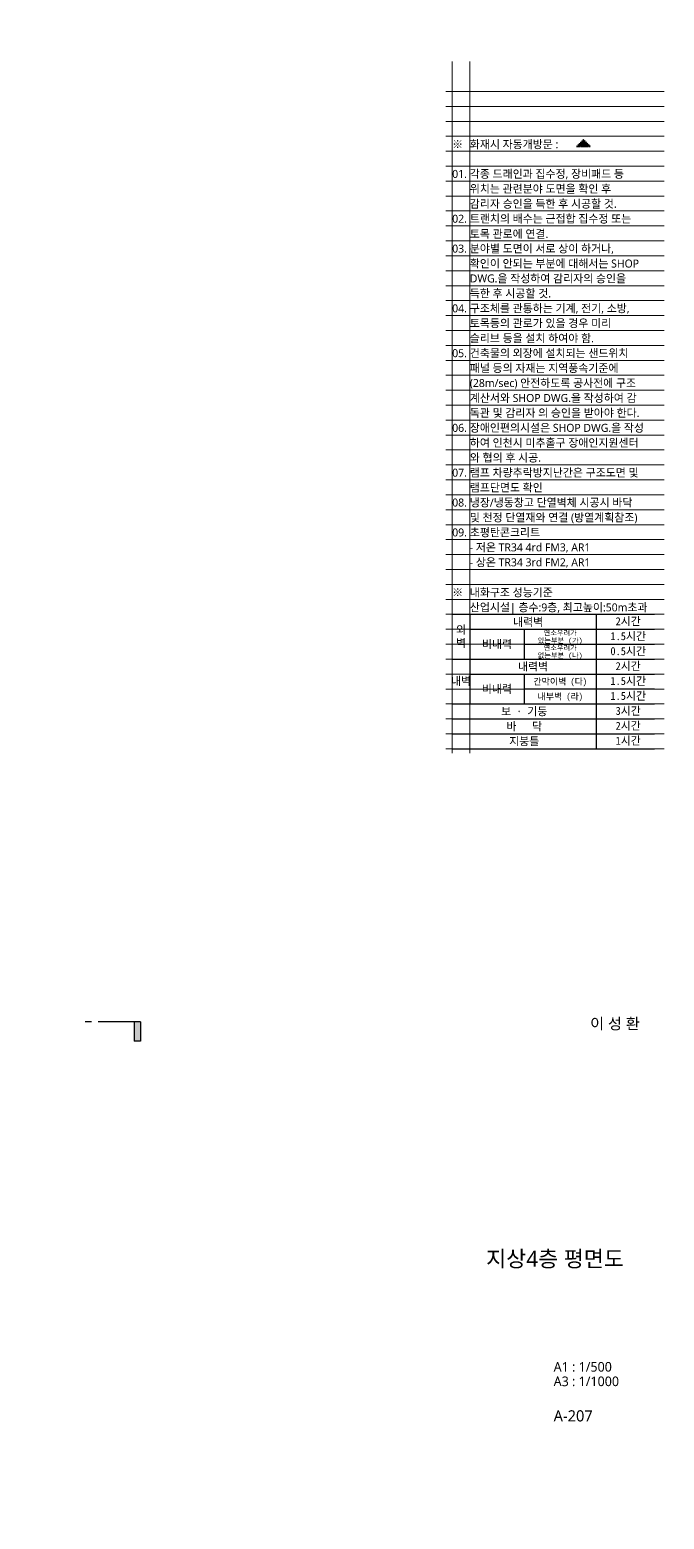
# Model space of a CAD drawing. Header units: millimetres. Extents: x 3546612 to 5615882, y 547008 to 3162891.
# Drawn here: x 5052246 to 5151369, y 2319200 to 2551854 of the extents above; entities that cross this region are included whole.
import ezdxf
from ezdxf.enums import TextEntityAlignment as Align

# ---------------------------------------------------------------- set-up
doc = ezdxf.new("R2010")
doc.units = ezdxf.units.MM
doc.linetypes.add('DASHDOTX2', pattern=[2, 1, -0.5, 0, -0.5])
for name, color, linetype, lineweight in [('A-BORD-TEXT', 3, 'Continuous', 25), ('A-MKXS-MAK1', 3, 'Continuous', 25), ('A-MKXS-MAK2', 3, 'DASHDOTX2', 25), ('A-MKXS-TEXT2', 7, 'Continuous', 25), ('A-XXXX-TXT2', 3, 'Continuous', 25)]:
    doc.layers.add(name, color=color, linetype=linetype, lineweight=lineweight)
doc.layers.add('A-XXXX-NPLT', color=144, linetype='Continuous', lineweight=15, plot=False)
doc.styles.add('돋움체', font='')
doc.styles.add('맑은 고딕', font='malgun.ttf')
doc.styles.add('맑은고딕', font='malgun.ttf')
doc.styles.get('돋움체').set_extended_font_data('DotumChe')

# ---------------------------------------------------------------- blocks, each defined once
blk = doc.blocks.new('A$C46A32BF9')
at = {"layer": 'A-MKXS-MAK1'}
h = blk.add_hatch(color=256, dxfattribs=at)
h.paths.add_polyline_path([(215243, 255634), (217718, 253159, -0.4142136), (217718, 258109)])
h.paths.add_polyline_path([(217718, 253159), (220193, 250684), (220193, 252134, -0.1989124)])
h.paths.add_polyline_path([(217718, 258109, -0.1989124), (220193, 259134), (220193, 260583)])
h = blk.add_hatch(color=256, dxfattribs=at)
h.paths.add_polyline_path([(102983, 100671), (105457, 103146, -0.4142136), (100508, 103146)])
h.paths.add_polyline_path([(105457, 103146), (107932, 105621), (106483, 105621, -0.1989124)])
h.paths.add_polyline_path([(100508, 103146, -0.1989124), (99483, 105621), (98033, 105621)])
for points in [[(329116, 102621), (330116, 102621), (330116, 105621), (329116, 105621)], [(217193, 28930), (217193, 27930), (220193, 27930), (220193, 28930)]]:
    blk.add_hatch(color=256, dxfattribs=at).paths.add_polyline_path(points)
for p, q in [((220193, 260583), (215243, 255634)), ((220193, 245906), (220193, 260583)), ((220193, 250684), (215243, 255634)), ((220193, 243906), (220193, 244906)), ((98033, 105621), (102983, 100671)), ((112710, 105621), (98033, 105621)), ((107932, 105621), (102983, 100671)), ((114710, 105621), (113710, 105621)), ((322486, 105621), (321486, 105621)), ((330116, 105621), (323486, 105621)), ((329116, 105621), (329116, 102621)), ((330116, 105621), (330116, 102621)), ((330116, 102621), (329116, 102621)), ((220193, 35559), (220193, 36559)), ((220193, 27930), (220193, 34559)), ((217193, 27930), (217193, 28930)), ((220193, 28930), (217193, 28930)), ((220193, 27930), (217193, 27930))]:
    blk.add_line(p, q, dxfattribs=at)
for centre in [(220193, 255634), (102983, 105621)]:
    blk.add_circle(centre, 3500, dxfattribs=at)
at = {"layer": 'A-MKXS-TEXT2', "style": '돋움체'}
for s, height, p in [('1', 1500, (218750, 255676)), ('A-232', 1400, (221470, 255705))]:
    blk.add_text(s, height=height, rotation=90, dxfattribs=at).set_placement(p, align=Align.MIDDLE)
for s, height, p in [('1', 1500, (102941, 107063)), ('A-231', 1400, (102912, 104343))]:
    blk.add_text(s, height=height, dxfattribs=at).set_placement(p, align=Align.MIDDLE)
blk = doc.blocks.new('NOTE(220317)')
at = {"layer": 'A-XXXX-NPLT'}
for p, q in [((1010649.8, 179732.7), (1010649.8, 175412.7)), ((1010759.8, 179732.7), (1010759.8, 175412.7)), ((1010609.8, 179546.1), (1011974.8, 179546.1)), ((1010609.8, 179452.7), (1011974.8, 179452.7)), ((1010609.8, 179359.4), (1011974.8, 179359.4)), ((1010609.8, 179266.1), (1011974.8, 179266.1)), ((1010609.8, 179172.7), (1011974.8, 179172.7)), ((1010609.8, 179079.4), (1011974.8, 179079.4)), ((1010609.8, 178986.1), (1011974.8, 178986.1)), ((1010609.8, 178892.7), (1011974.8, 178892.7)), ((1010609.8, 178799.4), (1011974.8, 178799.4)), ((1010609.8, 178706.1), (1011974.8, 178706.1)), ((1010609.8, 178612.7), (1011974.8, 178612.7)), ((1010609.8, 178519.4), (1011974.8, 178519.4)), ((1010609.8, 178426.1), (1011974.8, 178426.1)), ((1010609.8, 178332.7), (1011974.8, 178332.7)), ((1010609.8, 178239.4), (1011974.8, 178239.4)), ((1010609.8, 178146.1), (1011974.8, 178146.1)), ((1010609.8, 178052.7), (1011974.8, 178052.7)), ((1010609.8, 177959.4), (1011974.8, 177959.4)), ((1010609.8, 177866.1), (1011974.8, 177866.1)), ((1010609.8, 177772.7), (1011974.8, 177772.7)), ((1010609.8, 177679.4), (1011974.8, 177679.4)), ((1010609.8, 177586.1), (1011974.8, 177586.1)), ((1010609.8, 177492.7), (1011974.8, 177492.7)), ((1010609.8, 177399.4), (1011974.8, 177399.4)), ((1010609.8, 177306.1), (1011974.8, 177306.1)), ((1010609.8, 177212.7), (1011974.8, 177212.7)), ((1010609.8, 177119.4), (1011974.8, 177119.4)), ((1010609.8, 177026.1), (1011974.8, 177026.1)), ((1010609.8, 176932.7), (1011974.8, 176932.7)), ((1010609.8, 176839.4), (1011974.8, 176839.4)), ((1010609.8, 176746.1), (1011974.8, 176746.1)), ((1010609.8, 176652.7), (1011974.8, 176652.7)), ((1010609.8, 176559.4), (1011974.8, 176559.4)), ((1010609.8, 176466.1), (1011974.8, 176466.1)), ((1010609.8, 176372.7), (1011974.8, 176372.7)), ((1010609.8, 176279.4), (1011974.8, 176279.4)), ((1010609.8, 176186.1), (1011974.8, 176186.1)), ((1010609.8, 176092.7), (1011974.8, 176092.7)), ((1010609.8, 175999.4), (1011974.8, 175999.4)), ((1010609.8, 175906.1), (1011974.8, 175906.1)), ((1010609.8, 175812.7), (1011974.8, 175812.7)), ((1010609.8, 175719.4), (1011974.8, 175719.4)), ((1010609.8, 175626.1), (1011974.8, 175626.1)), ((1010609.8, 175532.7), (1011974.8, 175532.7)), ((1010609.8, 175439.4), (1011974.8, 175439.4))]:
    blk.add_line(p, q, dxfattribs=at)
blk = doc.blocks.new('NOTE_평면도')
h = blk.add_hatch(color=240)
h.dxf.hatch_style = 1
h.paths.add_polyline_path([(8008.9, 4986.8), (7986.9, 5008.8), (7964.9, 4986.8)])
for points in [[(7576.5, 3525.6), (8209, 3525.6)], [(7631.5, 3525.6), (7631.5, 3245.6)], [(8026.5, 3525.6), (8026.5, 3105.6)], [(7631.5, 3478.9), (8209, 3478.9)], [(7801.5, 3478.9), (7801.5, 3385.6)], [(7801.5, 3432.3), (8209, 3432.3)], [(7576.5, 3385.6), (8209, 3385.6)], [(7631.5, 3338.9), (8209, 3338.9)], [(7801.5, 3338.9), (7801.5, 3245.6)], [(7801.5, 3292.3), (8209, 3292.3)], [(7576.5, 3245.6), (8209, 3245.6)], [(7576.5, 3198.9), (8209, 3198.9)], [(7576.5, 3152.3), (8209, 3152.3)], [(7576.5, 3105.6), (8209, 3105.6)]]:
    blk.add_lwpolyline(points)
at = {"layer": 'A-MKXS-MAK2', "color": 240}
blk.add_lwpolyline([(8008.9, 4986.8), (7986.9, 5008.8), (7964.9, 4986.8)], close=True, dxfattribs=at)
at = {"layer": 'A-XXXX-TXT2', "style": '맑은 고딕'}
for s, p in [('※', (7576.5, 4993.9)), ('화재시 자동개방문 : ', (7631.5, 4993.9)), ('01.', (7576.5, 4901.4)), ('각종 드래인과 집수정, 장비패드 등', (7631.5, 4901.4)), ('위치는 관련분야 도면을 확인 후', (7631.5, 4854.8)), ('감리자 승인을 득한 후 시공할 것.', (7631.5, 4808.1)), ('02.', (7576.5, 4761.4)), ('트랜치의 배수는 근접합 집수정 또는', (7631.5, 4761.4)), ('토목 관로에 연결.', (7631.5, 4713.9)), ('03.', (7576.5, 4668.1)), ('분야별 도면이 서로 상이 하거나,', (7631.5, 4668.1)), ('확인이 안되는 부분에 대해서는 SHOP', (7631.5, 4621.4)), ('DWG.을 작성하여 감리자의 승인을', (7631.5, 4574.8)), ('득한 후 시공할 것.', (7631.5, 4528.1)), ('04.', (7576.5, 4481.4)), ('구조체를 관통하는 기계, 전기, 소방,', (7631.5, 4481.4)), ('토목등의 관로가 있을 경우 미리', (7631.5, 4434.8)), ('슬리브 등을 설치 하여야 함.', (7631.5, 4388.1)), ('05.', (7576.5, 4341.4)), ('건축물의 외장에 설치되는 샌드위치', (7631.5, 4341.4)), ('패널 등의 자재는 지역풍속기준에', (7631.5, 4294.8)), ('(28m/sec) 안전하도록 공사전에 구조', (7631.5, 4248.1)), ('계산서와 SHOP DWG.을 작성하여 감', (7631.5, 4201.4)), ('독관 및 감리자 의 승인을 받아야 한다.', (7631.5, 4154.8)), ('06.', (7576.5, 4108.1)), ('장애인편의시설은 SHOP DWG.을 작성', (7631.5, 4108.1)), ('하여 인천시 미추홀구 장애인지원센터', (7631.5, 4061.4)), ('와 협의 후 시공.', (7631.5, 4014.8)), ('07.', (7576.5, 3968.1)), ('램프 차량추락방지난간은 구조도면 및', (7631.5, 3968.1)), ('램프단면도 확인', (7631.5, 3921.4)), ('08.', (7576.5, 3874.8)), ('냉장/냉동창고 단열벽체 시공시 바닥', (7631.5, 3874.8)), ('및 천정 단열재와 연결 (방열계획참조)', (7631.5, 3828.1)), ('09.', (7576.5, 3781.4)), ('초평탄콘크리트', (7631.5, 3781.4)), ('- 저온 TR34 4rd FM3, AR1', (7631.5, 3734.8)), ('- 상온 TR34 3rd FM2, AR1', (7631.5, 3688.1)), ('※', (7576.5, 3593.9)), ('내화구조 성능기준', (7631.5, 3593.9)), ('산업시설| 층수:9층, 최고높이:50m초과', (7631.5, 3547.2))]:
    blk.add_text(s, height=25, dxfattribs=at).set_placement(p, align=Align.MIDDLE_LEFT)
at = {"layer": 'A-XXXX-TXT2', "style": '돋움체'}
for s, height, p in [('내력벽', 25, (7813.7, 3501.4)), ('2시간', 25, (8126.5, 3503.9)), ('비내력', 25, (7716.5, 3432.3)), ('있는부분 (가)', 16, (7914, 3443.6)), ('연소우려가', 16, (7914, 3467.6)), ('1.5시간', 25, (8126.5, 3457.3)), ('없는부분 (나)', 16, (7914, 3396.9)), ('연소우려가', 16, (7914, 3420.9)), ('0.5시간', 25, (8126.5, 3410.6)), ('내력벽', 25, (7829, 3362.3)), ('2시간', 25, (8126.5, 3363.9)), ('비내력', 25, (7716.1, 3292.3)), ('간막이벽 (다)', 20, (7914, 3315.6)), ('1.5시간', 25, (8126.5, 3317.3)), ('내부벽 (라)', 20, (7914, 3268.9)), ('1.5시간', 25, (8126.5, 3270.6)), ('보 · 기둥', 25, (7801.5, 3222.3)), ('3시간', 25, (8126.5, 3223.9)), ('바   닥', 25, (7801.5, 3175.6)), ('2시간', 25, (8126.5, 3177.3)), ('지붕틀', 25, (7801.5, 3128.9)), ('1시간', 25, (8126.5, 3130.6))]:
    blk.add_text(s, height=height, dxfattribs=at).set_placement(p, align=Align.MIDDLE_CENTER)
at = {"layer": 'A-XXXX-TXT2', "char_height": 25, "attachment_point": 5, "style": '맑은 고딕'}
for s, width, insert in [('{\\fDotumChe|b0|i0|c129|p49;외\\P벽}', 24.9, (7604, 3455.1)), ('{\\fDotumChe|b0|i0|c129|p49;내벽}', 25, (7604, 3315.6))]:
    blk.add_mtext_dynamic_manual_height_columns(s, width=width, gutter_width=125, heights=[0], dxfattribs=dict(at, insert=insert))

msp = doc.modelspace()

# ---------------------------------------------------------------- block references
msp.add_blockref('A$C46A32BF9', (4739418.8, 2291270.6))
for name, p, xscale, yscale, zscale in [('NOTE(220317)', (-20148001.6, -1946435.1), 25, 25, 25), ('NOTE_평면도', (4739418.8, 2284270.6), 50, 50, 50)]:
    msp.add_blockref(name, p, dxfattribs=dict(xscale=xscale, yscale=yscale, zscale=zscale))

# ---------------------------------------------------------------- texts
at = {"layer": 'A-BORD-TEXT', "style": '맑은고딕'}
msp.add_text('이 성 환', height=1750, dxfattribs=at).set_placement((5147561.5, 2395731.8), align=Align.RIGHT)
msp.add_text('지상4층 평면도', height=2500, dxfattribs=at).set_placement((5134306.3, 2359883.1), align=Align.MIDDLE_CENTER)
for s, height, p in [('A1 : 1/500', 1500, (5134091.6, 2342255)), ('A3 : 1/1000', 1500, (5134091.6, 2339987.6)), ('A-207', 1750, (5134091.6, 2334469.4))]:
    msp.add_text(s, height=height, dxfattribs=at).set_placement(p)

doc.saveas('drawing.dxf')
